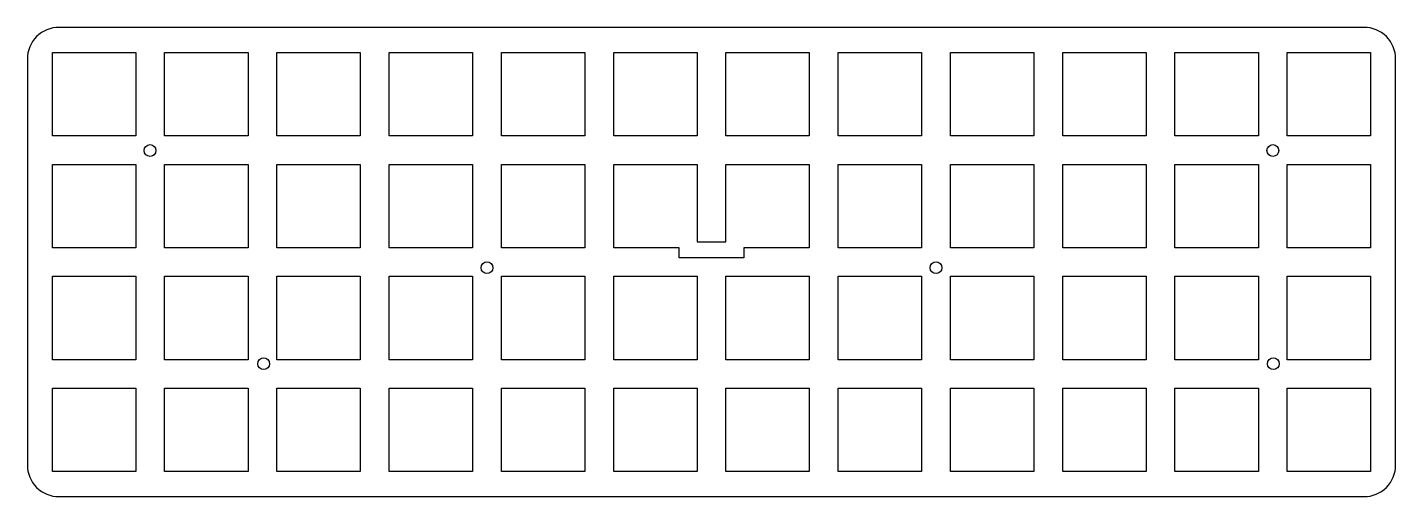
# Model space of a CAD drawing. Header units: millimetres. Extents: x -116 to 116, y -30 to 49.
import ezdxf

# ---------------------------------------------------------------- set-up
doc = ezdxf.new("R2010")
doc.units = ezdxf.units.MM
doc.layers.get('0').update_dxf_attribs({"linetype": 'CONTINUOUS'})

msp = doc.modelspace()

# ---------------------------------------------------------------- linework, layer by layer
for p, q in [((-16.6, 11.92), (-16.6, 26.07)), ((-16.6, 26.07), (-2.45, 26.07)), ((-2.45, 26.07), (-2.45, 12.9)), ((2.45, 12.9), (2.45, 26.07)), ((2.45, 26.07), (16.6, 26.07)), ((16.6, 26.07), (16.6, 11.92)), ((-5.5, 11.92), (-16.6, 11.92)), ((-5.5, 10.2), (-5.5, 11.92)), ((-2.45, 12.9), (2.45, 12.9)), ((16.6, 11.92), (5.5, 11.92)), ((5.5, 11.92), (5.5, 10.2)), ((5.5, 10.2), (-5.5, 10.2))]:
    msp.add_line(p, q)
msp.add_lwpolyline([(-116.1, -24.98, 0.414214), (-110.75, -30.33), (110.75, -30.33, 0.414214), (116.1, -24.98), (116.1, 43.98, 0.414214), (110.75, 49.33), (-110.75, 49.33, 0.414214), (-116.1, 43.98)], format="xyb", close=True)
for points in [[(-97.7, 45.07), (-97.7, 30.92), (-111.85, 30.92), (-111.85, 45.07)], [(-78.65, 45.07), (-78.65, 30.92), (-92.8, 30.92), (-92.8, 45.07)], [(-59.6, 45.07), (-59.6, 30.92), (-73.75, 30.92), (-73.75, 45.07)], [(-40.55, 45.07), (-40.55, 30.92), (-54.7, 30.92), (-54.7, 45.07)], [(-21.5, 45.07), (-21.5, 30.92), (-35.65, 30.92), (-35.65, 45.07)], [(-2.45, 45.07), (-2.45, 30.92), (-16.6, 30.92), (-16.6, 45.07)], [(16.6, 45.07), (16.6, 30.92), (2.45, 30.92), (2.45, 45.07)], [(35.65, 45.07), (35.65, 30.92), (21.5, 30.92), (21.5, 45.07)], [(54.7, 45.07), (54.7, 30.92), (40.55, 30.92), (40.55, 45.07)], [(73.75, 45.07), (73.75, 30.92), (59.6, 30.92), (59.6, 45.07)], [(92.8, 45.07), (92.8, 30.92), (78.65, 30.92), (78.65, 45.07)], [(111.85, 45.07), (111.85, 30.92), (97.7, 30.92), (97.7, 45.07)], [(-97.7, 26.07), (-97.7, 11.92), (-111.85, 11.92), (-111.85, 26.07)], [(-78.65, 26.07), (-78.65, 11.92), (-92.8, 11.92), (-92.8, 26.07)], [(-59.6, 26.07), (-59.6, 11.92), (-73.75, 11.92), (-73.75, 26.07)], [(-40.55, 26.07), (-40.55, 11.92), (-54.7, 11.92), (-54.7, 26.07)], [(-21.5, 26.07), (-21.5, 11.92), (-35.65, 11.92), (-35.65, 26.07)], [(35.65, 26.07), (35.65, 11.92), (21.5, 11.92), (21.5, 26.07)], [(54.7, 26.07), (54.7, 11.92), (40.55, 11.92), (40.55, 26.07)], [(73.75, 26.07), (73.75, 11.92), (59.6, 11.92), (59.6, 26.07)], [(92.8, 26.07), (92.8, 11.92), (78.65, 11.92), (78.65, 26.07)], [(111.85, 26.07), (111.85, 11.92), (97.7, 11.92), (97.7, 26.07)], [(-97.7, 7.07), (-97.7, -7.08), (-111.85, -7.08), (-111.85, 7.07)], [(-78.65, 7.07), (-78.65, -7.08), (-92.8, -7.08), (-92.8, 7.07)], [(-59.6, 7.07), (-59.6, -7.08), (-73.75, -7.08), (-73.75, 7.07)], [(-40.55, 7.07), (-40.55, -7.08), (-54.7, -7.08), (-54.7, 7.07)], [(-21.5, 7.07), (-21.5, -7.08), (-35.65, -7.08), (-35.65, 7.07)], [(-2.45, 7.07), (-2.45, -7.08), (-16.6, -7.08), (-16.6, 7.07)], [(16.6, 7.07), (16.6, -7.08), (2.45, -7.08), (2.45, 7.07)], [(35.65, 7.07), (35.65, -7.08), (21.5, -7.08), (21.5, 7.07)], [(54.7, 7.07), (54.7, -7.08), (40.55, -7.08), (40.55, 7.07)], [(73.75, 7.07), (73.75, -7.08), (59.6, -7.08), (59.6, 7.07)], [(92.8, 7.07), (92.8, -7.08), (78.65, -7.08), (78.65, 7.07)], [(111.85, 7.07), (111.85, -7.08), (97.7, -7.08), (97.7, 7.07)], [(-97.7, -11.93), (-97.7, -26.08), (-111.85, -26.08), (-111.85, -11.93)], [(-78.65, -11.93), (-78.65, -26.08), (-92.8, -26.08), (-92.8, -11.93)], [(-59.6, -11.93), (-59.6, -26.08), (-73.75, -26.08), (-73.75, -11.93)], [(-40.55, -11.93), (-40.55, -26.08), (-54.7, -26.08), (-54.7, -11.93)], [(-21.5, -11.93), (-21.5, -26.08), (-35.65, -26.08), (-35.65, -11.93)], [(-2.45, -11.93), (-2.45, -26.08), (-16.6, -26.08), (-16.6, -11.93)], [(16.6, -11.93), (16.6, -26.08), (2.45, -26.08), (2.45, -11.93)], [(35.65, -11.93), (35.65, -26.08), (21.5, -26.08), (21.5, -11.93)], [(54.7, -11.93), (54.7, -26.08), (40.55, -26.08), (40.55, -11.93)], [(73.75, -11.93), (73.75, -26.08), (59.6, -26.08), (59.6, -11.93)], [(92.8, -11.93), (92.8, -26.08), (78.65, -26.08), (78.65, -11.93)], [(111.85, -11.93), (111.85, -26.08), (97.7, -26.08), (97.7, -11.93)]]:
    msp.add_lwpolyline(points, close=True)
for centre in [(-95.28, 28.42), (95.27, 28.42), (-38.1, 8.53), (38.1, 8.53), (-76, -7.77), (95.35, -7.77)]:
    msp.add_circle(centre, 1)

doc.saveas('drawing.dxf')
